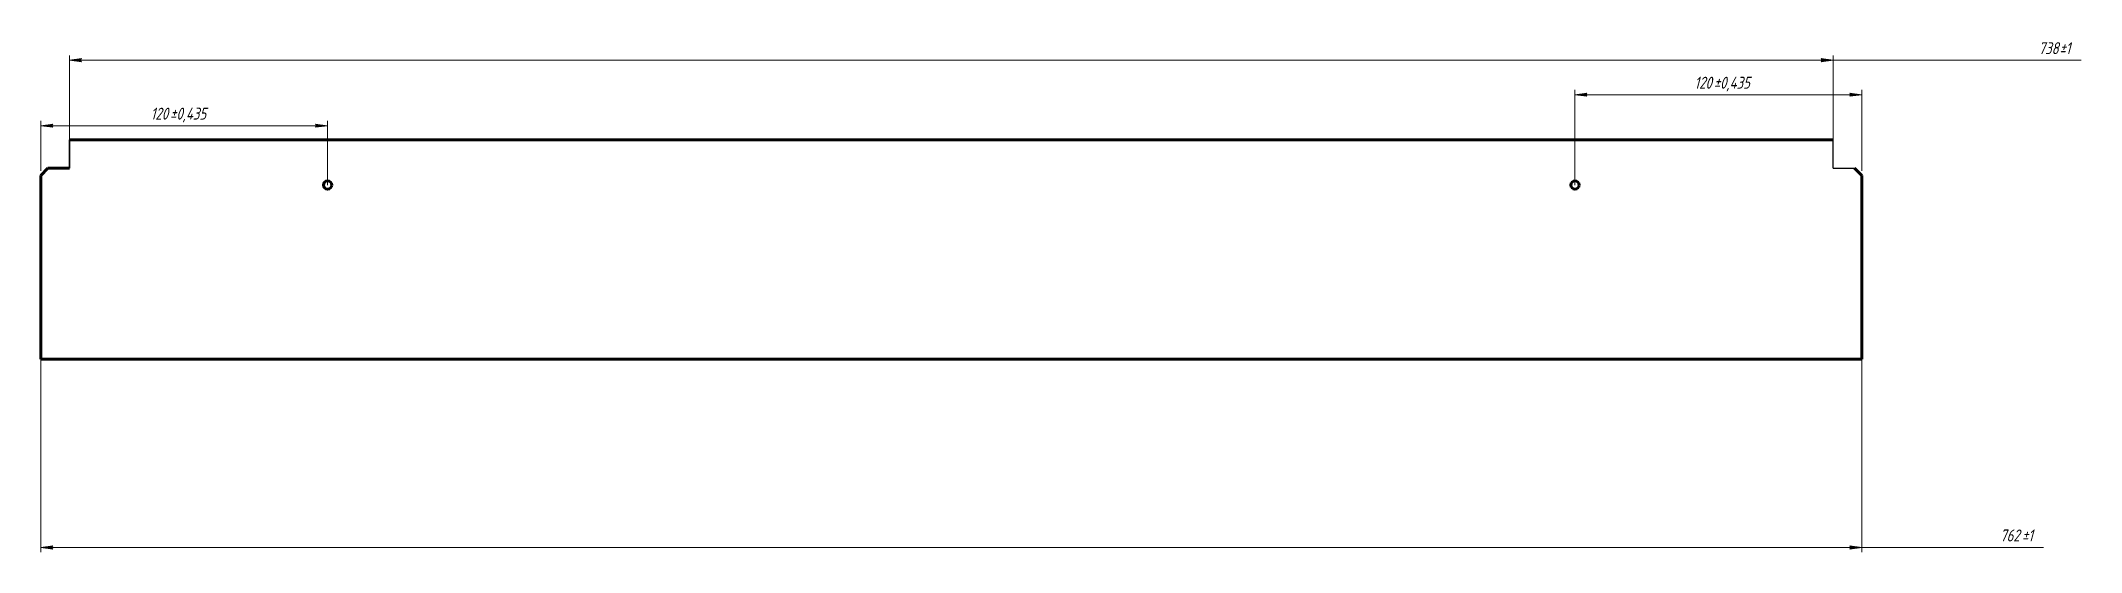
# Model space of a CAD drawing. Header units: millimetres. Extents: x -211 to 643, y 62 to 277.
import ezdxf

# ---------------------------------------------------------------- set-up
doc = ezdxf.new("R2010")
doc.units = ezdxf.units.MM
doc.linetypes.add('K5LT_BASIC', pattern=[0])
doc.linetypes.add('K5LT_THIN', pattern=[0])
doc.styles.add('KDIMTEXTSTYLE', font='GOST_AU.SHX', dxfattribs={"width": 0.96, "oblique": 15, "height": 5})
doc.styles.add('KTEXTSTYLE', font='GOST_AU.SHX', dxfattribs={"width": 0.96, "height": 5})
doc.dimstyles.new('KDIMSTYLE (1.00)', dxfattribs={"dimtxt": 5, "dimasz": 1, "dimexe": 2, "dimexo": 0, "dimgap": 1, "dimtad": 1, "dimtxsty": 'KDIMTEXTSTYLE', "dimsah": 1, "dimcen": 0, "dimdle": 1, "dimadec": 0, "dimazin": 0, "dimtfac": 0.667, "dimtmove": 0, "dimatfit": 3, "dimfxl": 1, "dimtvp": 1, "dimtolj": 1, "dimtzin": 0, "dimarcsym": 0})

# ---------------------------------------------------------------- blocks, each defined once
blk = doc.blocks.new('D0')
at = {"transparency": 16777216}
for points in [[(435.69, 254.06), (436.19, 254.72), (431.19, 254.06), (436.19, 253.4)], [(546.19, 253.4), (551.19, 254.06), (546.19, 254.72), (546.69, 254.06)]]:
    blk.add_hatch(color=7, dxfattribs=at).paths.add_polyline_path(points)
at = {"color": 7, "linetype": 'K5LT_THIN', "lineweight": 18, "transparency": 16777216}
for p, q in [((431.19, 216.24), (431.19, 256.06)), ((431.19, 254.06), (436.19, 254.72)), ((436.19, 253.4), (431.19, 254.06)), ((436.19, 254.72), (435.69, 254.06)), ((435.69, 254.06), (436.19, 253.4)), ((546.69, 254.06), (546.19, 254.72)), ((546.19, 254.72), (551.19, 254.06)), ((551.19, 254.06), (546.19, 253.4)), ((546.19, 253.4), (546.69, 254.06)), ((551.19, 222.24), (551.19, 256.06))]:
    blk.add_line(p, q, dxfattribs=at)
at = {"transparency": 16777216}
blk.add_wipeout([(481.18, 255.06), (481.18, 262.2), (506.17, 262.2), (506.17, 255.06)], dxfattribs=at)
at = {"color": 7, "linetype": 'K5LT_THIN', "lineweight": 18, "transparency": 16777216}
blk.add_line((551.19, 254.06), (431.19, 254.06), dxfattribs=at)
at = {"color": 7, "transparency": 16777216, "char_height": 2.5, "attachment_point": 1, "style": 'KTEXTSTYLE'}
for s, insert in [('\\H3.5;\\W0.965;\\Q15;\\Q15;\\H5.00;120', (481.18, 261.6)), ('\\H3.5;\\W0.965;\\Q15;\\Q15;\\H5.00;±', (489.25, 261.6)), ('\\H3.5;\\W0.965;\\Q15;\\Q15;\\H5.00;0,435', (491.9, 261.6))]:
    blk.add_mtext(s, dxfattribs=dict(at, insert=insert))
blk = doc.blocks.new('KDIMARROW_01')
blk.add_hatch(color=0).paths.add_polyline_path([(0, 0), (-5, 0.66), (-4.5, 0), (-5, -0.66)])
at = {"color": 0, "linetype": 'K5LT_THIN', "lineweight": 18}
for p, q in [((-4.5, 0), (-5, 0.66)), ((-5, 0.66), (0, 0)), ((0, 0), (-5, -0.66)), ((-5, -0.66), (-4.5, 0)), ((0, 0), (-1, 0))]:
    blk.add_line(p, q, dxfattribs=at)
blk = doc.blocks.new('D1')
at = {"transparency": 16777216}
for points in [[(-210.81, 241.1), (-205.81, 241.75), (-206.31, 241.1), (-205.81, 240.44)], [(-95.81, 240.44), (-90.81, 241.1), (-95.81, 241.75), (-95.31, 241.1)]]:
    blk.add_hatch(color=7, dxfattribs=at).paths.add_polyline_path(points)
at = {"color": 7, "linetype": 'K5LT_THIN', "lineweight": 18, "transparency": 16777216}
for p, q in [((-210.81, 222.24), (-210.81, 243.1)), ((-210.81, 241.1), (-205.81, 241.75)), ((-205.81, 240.44), (-210.81, 241.1)), ((-205.81, 241.75), (-206.31, 241.1)), ((-206.31, 241.1), (-205.81, 240.44)), ((-95.31, 241.1), (-95.81, 241.75)), ((-95.81, 241.75), (-90.81, 241.1)), ((-90.81, 241.1), (-95.81, 240.44)), ((-95.81, 240.44), (-95.31, 241.1)), ((-90.81, 216.24), (-90.81, 243.1))]:
    blk.add_line(p, q, dxfattribs=at)
at = {"transparency": 16777216}
blk.add_wipeout([(-164.82, 242.1), (-164.82, 249.23), (-139.83, 249.23), (-139.83, 242.1)], dxfattribs=at)
at = {"color": 7, "linetype": 'K5LT_THIN', "lineweight": 18, "transparency": 16777216}
blk.add_line((-210.81, 241.1), (-90.81, 241.1), dxfattribs=at)
at = {"color": 7, "transparency": 16777216, "char_height": 2.5, "attachment_point": 1, "style": 'KTEXTSTYLE'}
for s, insert in [('\\H3.5;\\W0.965;\\Q15;\\Q15;\\H5.00;120', (-164.82, 248.63)), ('\\H3.5;\\W0.965;\\Q15;\\Q15;\\H5.00;±', (-156.75, 248.63)), ('\\H3.5;\\W0.965;\\Q15;\\Q15;\\H5.00;0,435', (-154.1, 248.63))]:
    blk.add_mtext(s, dxfattribs=dict(at, insert=insert))
blk = doc.blocks.new('D2')
at = {"transparency": 16777216}
for points in [[(-206.31, 64.43), (-205.81, 65.09), (-210.81, 64.43), (-205.81, 63.77)], [(551.19, 64.43), (546.19, 65.09), (546.69, 64.43), (546.19, 63.77)]]:
    blk.add_hatch(color=7, dxfattribs=at).paths.add_polyline_path(points)
at = {"color": 7, "linetype": 'K5LT_THIN', "lineweight": 18, "transparency": 16777216}
for p, q in [((-210.81, 181.74), (-210.81, 62.43)), ((551.19, 181.74), (551.19, 62.43)), ((-210.81, 64.43), (-205.81, 65.09)), ((-205.81, 63.77), (-210.81, 64.43)), ((-210.81, 64.43), (551.19, 64.43)), ((-205.81, 65.09), (-206.31, 64.43)), ((-206.31, 64.43), (-205.81, 63.77)), ((546.69, 64.43), (546.19, 65.09)), ((546.19, 65.09), (551.19, 64.43)), ((551.19, 64.43), (546.19, 63.77)), ((546.19, 63.77), (546.69, 64.43))]:
    blk.add_line(p, q, dxfattribs=at)
at = {"transparency": 16777216}
blk.add_wipeout([(609.07, 65.43), (609.07, 72.57), (624.67, 72.57), (624.67, 65.43)], dxfattribs=at)
at = {"color": 7, "linetype": 'K5LT_THIN', "lineweight": 18, "transparency": 16777216}
blk.add_line((551.19, 64.43), (627.31, 64.43), dxfattribs=at)
at = {"color": 7, "transparency": 16777216, "char_height": 2.5, "attachment_point": 1, "style": 'KTEXTSTYLE'}
for s, insert in [('\\H3.5;\\W0.965;\\Q15;\\Q15;\\H5.00;762', (609.07, 71.97)), ('\\H3.5;\\W0.965;\\Q15;\\Q15;\\H5.00;±', (618.2, 71.97)), ('\\H3.5;\\W0.965;\\Q15;\\Q15;\\H5.00;1', (620.85, 71.97))]:
    blk.add_mtext(s, dxfattribs=dict(at, insert=insert))
blk = doc.blocks.new('D3')
at = {"transparency": 16777216}
for points in [[(-198.81, 268.53), (-193.81, 269.19), (-194.31, 268.53), (-193.81, 267.87)], [(539.19, 268.53), (534.19, 269.19), (534.69, 268.53), (534.19, 267.87)]]:
    blk.add_hatch(color=7, dxfattribs=at).paths.add_polyline_path(points)
at = {"color": 7, "linetype": 'K5LT_THIN', "lineweight": 18, "transparency": 16777216}
for p, q in [((-198.81, 235.24), (-198.81, 270.53)), ((-198.81, 268.53), (-193.81, 269.19)), ((-193.81, 267.87), (-198.81, 268.53)), ((-198.81, 268.53), (539.19, 268.53)), ((-193.81, 269.19), (-194.31, 268.53)), ((-194.31, 268.53), (-193.81, 267.87)), ((534.69, 268.53), (534.19, 269.19)), ((534.19, 269.19), (539.19, 268.53)), ((539.19, 268.53), (534.19, 267.87)), ((534.19, 267.87), (534.69, 268.53)), ((539.19, 235.24), (539.19, 270.53))]:
    blk.add_line(p, q, dxfattribs=at)
at = {"transparency": 16777216}
blk.add_wipeout([(625.18, 269.53), (625.18, 276.66), (640.39, 276.66), (640.39, 269.53)], dxfattribs=at)
at = {"color": 7, "linetype": 'K5LT_THIN', "lineweight": 18, "transparency": 16777216}
blk.add_line((539.19, 268.53), (643.02, 268.53), dxfattribs=at)
at = {"color": 7, "transparency": 16777216, "char_height": 2.5, "attachment_point": 1, "style": 'KTEXTSTYLE'}
for s, insert in [('\\H3.5;\\W0.965;\\Q15;\\Q15;\\H5.00;738', (625.18, 276.06)), ('\\H3.5;\\W0.965;\\Q15;\\Q15;\\H5.00;±', (633.91, 276.06)), ('\\H3.5;\\W0.965;\\Q15;\\Q15;\\H5.00;1', (636.55, 276.06))]:
    blk.add_mtext(s, dxfattribs=dict(at, insert=insert))

msp = doc.modelspace()

# ---------------------------------------------------------------- linework, layer by layer
at = {"color": 250, "linetype": 'K5LT_BASIC', "lineweight": 60}
for p, q in [((-207.805, 223.238), (-210.805, 220.238)), ((-198.805, 223.238), (-207.805, 223.238)), ((-210.805, 220.238), (-210.805, 143.238))]:
    msp.add_line(p, q, dxfattribs=at)
at = {"color": 5, "linetype": 'K5LT_BASIC', "lineweight": 60}
for p, q in [((548.195, 223.238), (551.195, 220.238)), ((551.195, 220.238), (551.195, 143.238))]:
    msp.add_line(p, q, dxfattribs=at)
at = {"color": 3, "linetype": 'K5LT_BASIC', "lineweight": 60}
msp.add_line((551.195, 143.238), (-210.805, 143.238), dxfattribs=at)
at = {"color": 250, "linetype": 'K5LT_BASIC', "const_width": 0.6}
msp.add_lwpolyline([(-198.805, 223.238), (-198.805, 235.238)], dxfattribs=at)
at = {"color": 3, "linetype": 'K5LT_BASIC', "lineweight": 60}
msp.add_lwpolyline([(539.195, 235.238), (-198.805, 235.238)], dxfattribs=at)
at = {"color": 5, "linetype": 'K5LT_BASIC', "const_width": 0.6}
for points in [[(539.195, 235.238), (539.195, 223.238)], [(548.195, 223.238), (539.195, 223.238)]]:
    msp.add_lwpolyline(points, dxfattribs=at)
at = {"color": 250, "linetype": 'K5LT_BASIC', "lineweight": 60}
msp.add_circle((-90.805, 216.238), 1.75, dxfattribs=at)
at = {"color": 5, "linetype": 'K5LT_BASIC', "lineweight": 60}
msp.add_circle((431.195, 216.238), 1.75, dxfattribs=at)

# ---------------------------------------------------------------- next in the draw order: dimensions: what is measured, and where the dimension line sits
at = {"color": 7}
for base, p1, p2, override, picture, middle in [((551.195, 254.062), (431.195, 216.238), (551.195, 222.238), {"dimexo": 0, "dimpost": '\\H5.0;\\W0.965;\\Q15;<>\\H0.65x;\\S0,435^ 0,435;\\H1.5x;', "dimblk1": 'KDIMARROW_01', "dimblk2": 'KDIMARROW_01', "dimse1": 0, "dimse2": 0, "dimclrt": 7, "dimtolj": 1}, 'D0', (494.195, 254.062)), ((-210.805, 241.096), (-90.805, 216.238), (-210.805, 222.238), {"dimexo": 0, "dimpost": '\\H5.0;\\W0.965;\\Q15;<>\\H0.65x;\\S0,435^ 0,435;\\H1.5x;', "dimblk1": 'KDIMARROW_01', "dimblk2": 'KDIMARROW_01', "dimse1": 0, "dimse2": 0, "dimclrt": 7, "dimtolj": 1}, 'D1', (-151.805, 241.096)), ((-210.805, 64.431), (551.195, 181.738), (-210.805, 181.738), {"dimexo": 0, "dimpost": '\\H5.0;\\W0.965;\\Q15;<>\\H0.65x;\\S1^ 1;\\H1.5x;', "dimblk1": 'KDIMARROW_01', "dimblk2": 'KDIMARROW_01', "dimse1": 0, "dimse2": 0, "dimclrt": 7, "dimtolj": 1}, 'D2', (617.195, 64.431))]:
    dim = msp.add_linear_dim(base=base, p1=p1, p2=p2, dimstyle='KDIMSTYLE (1.00)', override=override, dxfattribs=at)
    dim.commit()
    dim.dimension.update_dxf_attribs({"geometry": picture, "text_midpoint": middle, "dimtype": 160})

# ---------------------------------------------------------------- next in the draw order: dimensions: what is measured, and where the dimension line sits
dim = msp.add_linear_dim(base=(-198.805, 268.528), p1=(539.195, 235.238), p2=(-198.805, 235.238), dimstyle='KDIMSTYLE (1.00)', override={"dimexo": 0, "dimpost": '\\H5.0;\\W0.965;\\Q15;<>\\H0.65x;\\S1^ 1;\\H1.5x;', "dimblk1": 'KDIMARROW_01', "dimblk2": 'KDIMARROW_01', "dimse1": 0, "dimse2": 0, "dimclrt": 7, "dimtolj": 1}, dxfattribs=at)
dim.commit()
dim.dimension.update_dxf_attribs({"geometry": 'D3', "text_midpoint": (633.098, 268.528), "dimtype": 160})

doc.saveas('drawing.dxf')
